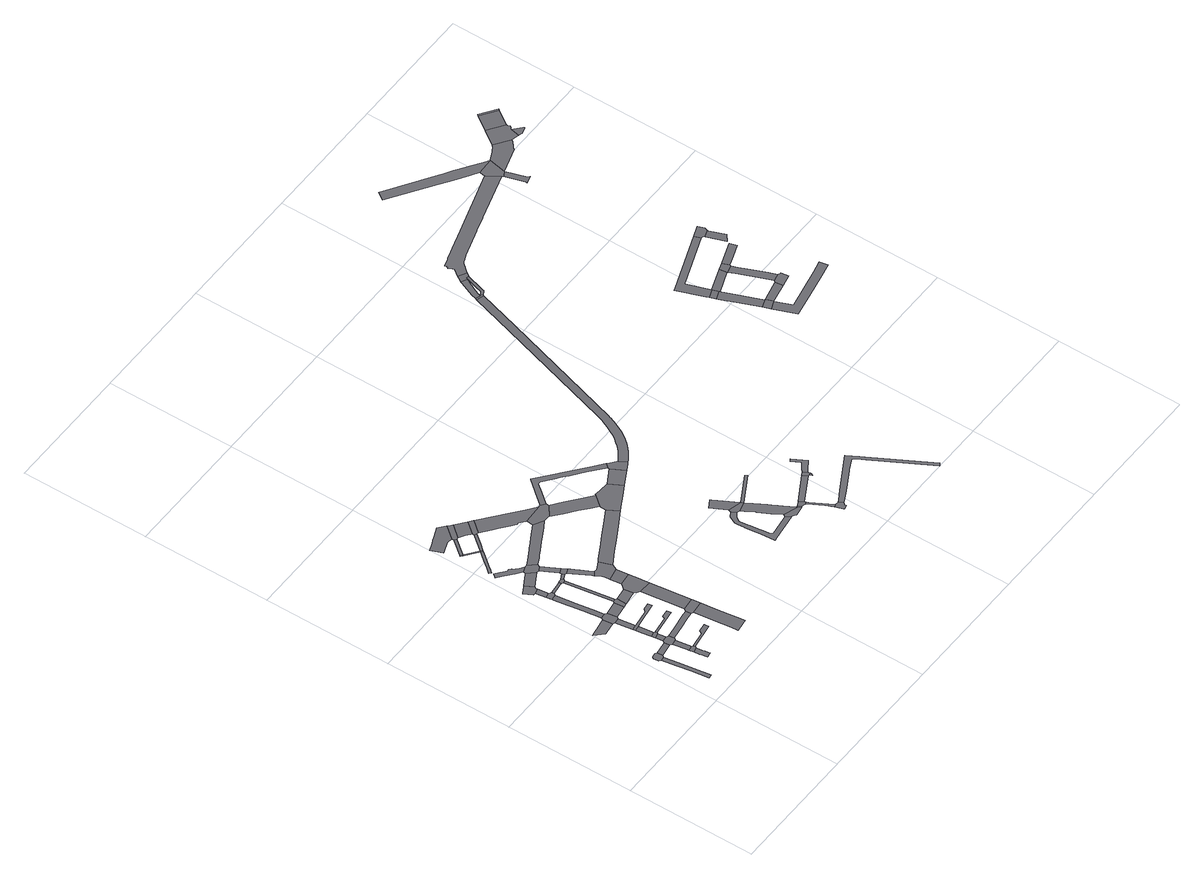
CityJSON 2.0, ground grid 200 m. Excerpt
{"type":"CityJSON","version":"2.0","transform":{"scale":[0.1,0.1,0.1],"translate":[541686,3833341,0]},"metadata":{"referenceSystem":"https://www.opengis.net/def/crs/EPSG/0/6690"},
"CityObjects":{
"road1":{"type":"Road","attributes":{"RoadStructureAttribute.sectionType":"1"},"geometry":[{"type":"MultiSurface","lod":"1","boundaries":[[[0,1,2,3,4,5,6,7,8]]]}]},
"road2":{"type":"Road","geometry":[{"type":"MultiSurface","lod":"1","boundaries":[[[9,10,11,12,13,14,15,3,2,16,17,18]]]}]},
"road3":{"type":"Road","attributes":{"RoadStructureAttribute.sectionType":"1"},"geometry":[{"type":"MultiSurface","lod":"1","boundaries":[[[19,18,17,20]]]}]},
"road4":{"type":"Road","attributes":{"RoadStructureAttribute.sectionType":"1"},"geometry":[{"type":"MultiSurface","lod":"1","boundaries":[[[21,22,23,24,25,26,27,28,29]]]}]},
"road5":{"type":"Road","attributes":{"RoadStructureAttribute.sectionType":"1"},"geometry":[{"type":"MultiSurface","lod":"1","boundaries":[[[30,31,32,33,34,35,36,37,38,39]]]}]},
"road6":{"type":"Road","geometry":[{"type":"MultiSurface","lod":"1","boundaries":[[[40,41,34,33,42,43]]]}]},
"road7":{"type":"Road","attributes":{"RoadStructureAttribute.sectionType":"1"},"geometry":[{"type":"MultiSurface","lod":"1","boundaries":[[[44,45,46,47,41,40]]]}]},
"road8":{"type":"Road","geometry":[{"type":"MultiSurface","lod":"1","boundaries":[[[48,49,19,20,50,46,45,51,52,53]]]}]},
"road9":{"type":"Road","attributes":{"RoadStructureAttribute.sectionType":"1"},"geometry":[{"type":"MultiSurface","lod":"1","boundaries":[[[54,55,56,57,49,48]]]}]},
"road10":{"type":"Road","geometry":[{"type":"MultiSurface","lod":"1","boundaries":[[[58,59,56,55,60,61]]]}]},
"road11":{"type":"Road","geometry":[{"type":"MultiSurface","lod":"1","boundaries":[[[62,63,64,65,66,67,59,58]]]}]},
"road12":{"type":"Road","attributes":{"RoadStructureAttribute.sectionType":"1"},"geometry":[{"type":"MultiSurface","lod":"1","boundaries":[[[68,69,70,71,72,73]]]}]},
"road13":{"type":"Road","geometry":[{"type":"MultiSurface","lod":"1","boundaries":[[[74,75,21,29,70,69,76,77]]]}]},
"road14":{"type":"Road","attributes":{"RoadStructureAttribute.sectionType":"1"},"geometry":[{"type":"MultiSurface","lod":"1","boundaries":[[[78,79,80,81,82,83,84,85,86,87,88,89,90,91,92,75,74]]]}]},
"road15":{"type":"Road","attributes":{"RoadStructureAttribute.sectionType":"1"},"geometry":[{"type":"MultiSurface","lod":"1","boundaries":[[[93,94,95,96,43,42]]]}]},
"road16":{"type":"Road","geometry":[{"type":"MultiSurface","lod":"1","boundaries":[[[97,98,99,100,101,102,103,104,105,106]]]}]},
"road17":{"type":"Road","geometry":[{"type":"MultiSurface","lod":"1","boundaries":[[[107,108,109,110,111,83,82,112,113,114,115]]]}]},
"road18":{"type":"Road","attributes":{"RoadStructureAttribute.sectionType":"1"},"geometry":[{"type":"MultiSurface","lod":"1","boundaries":[[[104,103,109,108]]]}]},
"road19":{"type":"Road","attributes":{"RoadStructureAttribute.sectionType":"1"},"geometry":[{"type":"MultiSurface","lod":"1","boundaries":[[[116,117,118,119,120,121,73,72,64,63]]]}]},
"road20":{"type":"Road","attributes":{"RoadStructureAttribute.sectionType":"1"},"geometry":[{"type":"MultiSurface","lod":"1","boundaries":[[[122,123,124,125,61,60]]]}]},
"road21":{"type":"Road","attributes":{"RoadStructureAttribute.sectionType":"1"},"geometry":[{"type":"MultiSurface","lod":"1","boundaries":[[[126,127,77,76,128]]]}]},
"road22":{"type":"Road","attributes":{"RoadStructureAttribute.sectionType":"1"},"geometry":[{"type":"MultiSurface","lod":"1","boundaries":[[[129,130,131,53,52,132,133,134]]]}]},
"road23":{"type":"Road","attributes":{"RoadStructureAttribute.sectionType":"1"},"geometry":[{"type":"MultiSurface","lod":"1","boundaries":[[[135,136,115,114,137]]]}]},
"road24":{"type":"Road","geometry":[{"type":"MultiSurface","lod":"1","boundaries":[[[138,139,140,126,128,141,142,143]]]}]},
"road25":{"type":"Road","attributes":{"RoadStructureAttribute.sectionType":"1"},"geometry":[{"type":"MultiSurface","lod":"1","boundaries":[[[144,145,146,97,106,147,148]]]}]},
"road26":{"type":"Road","attributes":{"RoadStructureAttribute.sectionType":"1"},"geometry":[{"type":"MultiSurface","lod":"1","boundaries":[[[149,150,151,152,153,154,155,156,157,158,159,160,161,162,163,164,165,166]]]}]},
"road27":{"type":"Road","attributes":{"RoadStructureAttribute.sectionType":"1"},"geometry":[{"type":"MultiSurface","lod":"1","boundaries":[[[167,168,169,170,140,139]]]}]},
"road28":{"type":"Road","attributes":{"RoadStructureAttribute.sectionType":"1"},"geometry":[{"type":"MultiSurface","lod":"1","boundaries":[[[171,172,173,174,175,176,177,178,179,180,181,182,183,184]]]}]},
"road29":{"type":"Road","geometry":[{"type":"MultiSurface","lod":"1","boundaries":[[[185,186,187,135,137,188,169,168,189,190]]]}]},
"road30":{"type":"Road","geometry":[{"type":"MultiSurface","lod":"1","boundaries":[[[191,192,193,194]]]}]},
"road31":{"type":"Road","attributes":{"RoadStructureAttribute.sectionType":"1"},"geometry":[{"type":"MultiSurface","lod":"1","boundaries":[[[195,143,142,196,197]]]}]},
"road32":{"type":"Road","attributes":{"RoadStructureAttribute.sectionType":"1"},"geometry":[{"type":"MultiSurface","lod":"1","boundaries":[[[198,199,200,201,202,203,204,205,206,207]]]}]},
"road33":{"type":"Road","geometry":[{"type":"MultiSurface","lod":"1","boundaries":[[[166,165,144,148,208,209,210,211]]]}]},
"road34":{"type":"Road","attributes":{"RoadStructureAttribute.sectionType":"1"},"geometry":[{"type":"MultiSurface","lod":"1","boundaries":[[[212,185,190,213]]]}]},
"road35":{"type":"Road","attributes":{"RoadStructureAttribute.sectionType":"1"},"geometry":[{"type":"MultiSurface","lod":"1","boundaries":[[[194,193,171,214]]]}]},
"road36":{"type":"Road","geometry":[{"type":"MultiSurface","lod":"1","boundaries":[[[215,216,217,129,134,202,201]]]}]},
"road37":{"type":"Road","attributes":{"RoadStructureAttribute.sectionType":"1"},"geometry":[{"type":"MultiSurface","lod":"1","boundaries":[[[218,219,220,191,194,221,222,223,224]]]}]},
"road38":{"type":"Road","attributes":{"RoadStructureAttribute.sectionType":"1"},"geometry":[{"type":"MultiSurface","lod":"1","boundaries":[[[225,226,209,208,227,228]]]}]},
"road39":{"type":"Road","geometry":[{"type":"MultiSurface","lod":"1","boundaries":[[[214,171,184,229]]]}]},
"road40":{"type":"Road","geometry":[{"type":"MultiSurface","lod":"1","boundaries":[[[230,231,228,227,212,213,232,233]]]}]},
"road41":{"type":"Road","attributes":{"RoadStructureAttribute.sectionType":"1"},"geometry":[{"type":"MultiSurface","lod":"1","boundaries":[[[234,235,236,237,238,239,240,241,242,243,244,245,246]]]}]},
"road42":{"type":"Road","attributes":{"RoadStructureAttribute.sectionType":"1"},"geometry":[{"type":"MultiSurface","lod":"1","boundaries":[[[247,248,249,217,216,250,251,252]]]}]},
"road43":{"type":"Road","attributes":{"RoadStructureAttribute.sectionType":"1"},"geometry":[{"type":"MultiSurface","lod":"1","boundaries":[[[253,254,255,256,257,258,233,232,259,260,261]]]}]},
"road44":{"type":"Road","geometry":[{"type":"MultiSurface","lod":"1","boundaries":[[[262,263,264,265,266,267,268,195,197,269,247,252]]]}]},
"road45":{"type":"Road","attributes":{"RoadStructureAttribute.sectionType":"1"},"geometry":[{"type":"MultiSurface","lod":"1","boundaries":[[[270,271,272,214,229,273,274]]]}]},
"road46":{"type":"Road","attributes":{"RoadStructureAttribute.sectionType":"1"},"geometry":[{"type":"MultiSurface","lod":"1","boundaries":[[[275,276,277,278,266,265]]]}]},
"road47":{"type":"Road","geometry":[{"type":"MultiSurface","lod":"1","boundaries":[[[279,280,261,260,281,282,283,277,276,284]]]}]},
"road48":{"type":"Road","geometry":[{"type":"MultiSurface","lod":"1","boundaries":[[[285,246,245,286,218,224,287,288]]]}]},
"road49":{"type":"Road","attributes":{"RoadStructureAttribute.sectionType":"1"},"geometry":[{"type":"MultiSurface","lod":"1","boundaries":[[[288,287,289,290,291,292]]]}]},
"road50":{"type":"Road","attributes":{"RoadStructureAttribute.sectionType":"1"},"geometry":[{"type":"MultiSurface","lod":"1","boundaries":[[[293,294,295,296,297,298,211,210,299,300,301,302,303,304,305,306,307,308,309,310]]]}]},
"road51":{"type":"Road","geometry":[{"type":"MultiSurface","lod":"1","boundaries":[[[292,291,311,270,274,312,313,314]]]}]},
"road52":{"type":"Road","attributes":{"RoadStructureAttribute.sectionType":"1"},"geometry":[{"type":"MultiSurface","lod":"1","boundaries":[[[315,316,317,314,313,318,319,320,321,322,323,324,325,326,327]]]}]},
"road53":{"type":"Road","attributes":{"RoadStructureAttribute.sectionType":"1"},"geometry":[{"type":"MultiSurface","lod":"1","boundaries":[[[328,329,330,331,332,279,284,333,334,335,336,337]]]}]},
"road54":{"type":"Road","geometry":[{"type":"MultiSurface","lod":"1","boundaries":[[[338,327,326,339,293,310,340,341,342,343,344]]]}]},
"road55":{"type":"Road","geometry":[{"type":"MultiSurface","lod":"1","boundaries":[[[345,346,347,343,342,348,349,350,351,352]]]}]},
"road56":{"type":"Road","geometry":[{"type":"MultiSurface","lod":"1","boundaries":[[[353,354,355,356,357,358,352,351,328,337,359,360,361,362,363]]]}]},
"road57":{"type":"Road","attributes":{"RoadStructureAttribute.sectionType":"1"},"geometry":[{"type":"MultiSurface","lod":"1","boundaries":[[[364,365,366,367,368,369,370,338,344,371,372,373,374,375,376,377,378,379,380,381,382,383,384]]]}]},
"road58":{"type":"Road","attributes":{"RoadStructureAttribute.sectionType":"1"},"geometry":[{"type":"MultiSurface","lod":"1","boundaries":[[[385,386,387,388,389,390,391,392,393,394,395,396,397,398,399,400,401,402,403,404,405,406,407,408,409,410,411]]]}]},
"road59":{"type":"Road","attributes":{"RoadStructureAttribute.sectionType":"1"},"geometry":[{"type":"MultiSurface","lod":"1","boundaries":[[[412,413,414,415,416,417,418]]]}]},
"road60":{"type":"Road","geometry":[{"type":"MultiSurface","lod":"1","boundaries":[[[417,385,411,419,420,418]]]}]},
"road61":{"type":"Road","geometry":[{"type":"MultiSurface","lod":"1","boundaries":[[[421,363,362,422]]]}]},
"road62":{"type":"Road","attributes":{"RoadStructureAttribute.sectionType":"1"},"geometry":[{"type":"MultiSurface","lod":"1","boundaries":[[[423,424,425,426,427,428,429,430,431,432,420,419,433,434,435,436,437,438,439,440]]]}]},
"road63":{"type":"Road","geometry":[{"type":"MultiSurface","lod":"1","boundaries":[[[439,397,396,441,442,443,440]]]}]},
"road64":{"type":"Road","geometry":[{"type":"MultiSurface","lod":"1","boundaries":[[[444,445,384,383,421,422,446,447,448]]]}]},
"road65":{"type":"Road","geometry":[{"type":"MultiSurface","lod":"1","boundaries":[[[449,450,451,440,443,452,453,454]]]}]},
"road66":{"type":"Road","geometry":[{"type":"MultiSurface","lod":"1","boundaries":[[[455,456,449,454,457,458,459,460]]]}]},
"road67":{"type":"Road","attributes":{"RoadStructureAttribute.sectionType":"1"},"geometry":[{"type":"MultiSurface","lod":"1","boundaries":[[[461,462,418,420]]]}]},
"road68":{"type":"Road","attributes":{"RoadStructureAttribute.sectionType":"1"},"geometry":[{"type":"MultiSurface","lod":"1","boundaries":[[[463,459,458,464,465,466,467,468,469]]]}]},
"road69":{"type":"Road","geometry":[{"type":"MultiSurface","lod":"1","boundaries":[[[470,469,468,471,472,473,474,475,476,477,478]]]}]},
"road70":{"type":"Road","attributes":{"RoadStructureAttribute.sectionType":"1"},"geometry":[{"type":"MultiSurface","lod":"1","boundaries":[[[479,455,460,480]]]}]},
"road71":{"type":"Road","attributes":{"RoadStructureAttribute.sectionType":"1"},"geometry":[{"type":"MultiSurface","lod":"1","boundaries":[[[481,479,480,482,483,484,485]]]}]},
"road72":{"type":"Road","geometry":[{"type":"MultiSurface","lod":"1","boundaries":[[[486,487,488,483,482]]]}]},
"road73":{"type":"Road","attributes":{"RoadStructureAttribute.sectionType":"1"},"geometry":[{"type":"MultiSurface","lod":"1","boundaries":[[[489,490,491,492,493,494,495,496,497,481,485]]]}]},
"road74":{"type":"Road","attributes":{"RoadStructureAttribute.sectionType":"1"},"geometry":[{"type":"MultiSurface","lod":"1","boundaries":[[[498,499,500,501,502,478,477,503,504,505,506,507,508,509,510,511,512]]]}]},
"road75":{"type":"Road","attributes":{"RoadStructureAttribute.sectionType":"7"},"geometry":[{"type":"MultiSurface","lod":"1","boundaries":[[[513,514,515,516,517,518,519,520,521,522,523,524,525,526,527,528,529,530,448,447,531,532,533,534,535,536,537,538,539,540,541,542,543,544,545,546,547,548,549,550,551,552,553,554,555]]]}]},
"road76":{"type":"Road","geometry":[{"type":"MultiSurface","lod":"1","boundaries":[[[556,513,555,557,558,559,560,561,562,563,564]]]}]},
"road77":{"type":"Road","attributes":{"RoadStructureAttribute.sectionType":"7"},"geometry":[{"type":"MultiSurface","lod":"1","boundaries":[[[565,566,567,568,569,556,564,570,571,572,573,574,575,576,577,578]]]}]},
"road78":{"type":"Road","geometry":[{"type":"MultiSurface","lod":"1","boundaries":[[[579,580,581,582,583,584,585,586,587,588,561,560,589,590,591,592,593,594,595,596,597,598,599]]]}]},
"road79":{"type":"Road","geometry":[{"type":"MultiSurface","lod":"1","boundaries":[[[600,601,602,565,578,579,599,603]]]}]},
"road80":{"type":"Road","geometry":[{"type":"MultiSurface","lod":"1","boundaries":[[[604,605,606,607]]]}]},
"road81":{"type":"Road","attributes":{"RoadStructureAttribute.sectionType":"1"},"geometry":[{"type":"MultiSurface","lod":"1","boundaries":[[[608,607,606,609,610,611,612]]]}]},
"road82":{"type":"Road","geometry":[{"type":"MultiSurface","lod":"1","boundaries":[[[613,614,612,611,615,616,617]]]}]},
"road83":{"type":"Road","geometry":[{"type":"MultiSurface","lod":"1","boundaries":[[[618,619,620,621,622,623,624,625,626,627,628,629,630,631,632,633,634,635,636,637,638,639,640,641,642,643,600,603,644,645,646,647,648,649,650,651,652,653,654,655,656,657,658,659]]]}]},
"road84":{"type":"Road","attributes":{"RoadStructureAttribute.sectionType":"1"},"geometry":[{"type":"MultiSurface","lod":"1","boundaries":[[[660,661,662,604,607,663,664,665,666]]]}]},
"road85":{"type":"Road","attributes":{"RoadStructureAttribute.sectionType":"1"},"geometry":[{"type":"MultiSurface","lod":"1","boundaries":[[[667,668,669,670,617,616,671,672,673,674]]]}]},
"road86":{"type":"Road","attributes":{"RoadStructureAttribute.sectionType":"1"},"geometry":[{"type":"MultiSurface","lod":"1","boundaries":[[[675,676,677,678,679,605,604,680,681,682,683,684,685]]]}]},
"road87":{"type":"Road","attributes":{"RoadStructureAttribute.sectionType":"1"},"geometry":[{"type":"MultiSurface","lod":"1","boundaries":[[[686,687,688,616,615,689,690,691,692,693]]]}]},
"road88":{"type":"Road","geometry":[{"type":"MultiSurface","lod":"1","boundaries":[[[694,695,660,666,696,697,698]]]}]},
"road89":{"type":"Road","attributes":{"RoadStructureAttribute.sectionType":"1"},"geometry":[{"type":"MultiSurface","lod":"1","boundaries":[[[699,700,701,702,697,696,703,704,705,706]]]}]},
"road90":{"type":"Road","geometry":[{"type":"MultiSurface","lod":"1","boundaries":[[[707,708,706,705,709,710,667,674,711,712]]]}]},
"road91":{"type":"Road","attributes":{"RoadStructureAttribute.sectionType":"1"},"geometry":[{"type":"MultiSurface","lod":"1","boundaries":[[[713,714,715,694,698,716,717,718,719,720]]]}]},
"road92":{"type":"Road","attributes":{"RoadStructureAttribute.sectionType":"1"},"geometry":[{"type":"MultiSurface","lod":"1","boundaries":[[[721,722,723,724,725,726,727,728,729,730,731,732,733,734,735,736,737,738,739]]]}]},
"road93":{"type":"Road","geometry":[{"type":"MultiSurface","lod":"1","boundaries":[[[740,675,685,741,742,743,744,745,746,747,748]]]}]},
"road94":{"type":"Road","attributes":{"RoadStructureAttribute.sectionType":"1"},"geometry":[{"type":"MultiSurface","lod":"1","boundaries":[[[749,745,744,750,751,752,753,754,755,756]]]}]},
"road95":{"type":"Road","geometry":[{"type":"MultiSurface","lod":"1","boundaries":[[[739,738,757,618,659,758,759]]]}]},
"road96":{"type":"Road","attributes":{"RoadStructureAttribute.sectionType":"1"},"geometry":[{"type":"MultiSurface","lod":"1","boundaries":[[[760,761,762,763,759,758]]]}]},
"road97":{"type":"Road","attributes":{"RoadStructureAttribute.sectionType":"1"},"geometry":[{"type":"MultiSurface","lod":"1","boundaries":[[[764,765,766,767,768,739,759,769,770,771,772,773,774,775,776,777,778,779,780,781]]]}]},
"road98":{"type":"Road","geometry":[{"type":"MultiSurface","lod":"1","boundaries":[[[782,783,784,785,764,781,786,787,788,789,790,791,792,793,794,795,796,797]]]}]},
"road99":{"type":"Road","geometry":[{"type":"MultiSurface","lod":"1","boundaries":[[[798,799,800,801,802,803,788,787]]]}]},
"road100":{"type":"Road","attributes":{"RoadStructureAttribute.sectionType":"1"},"geometry":[{"type":"MultiSurface","lod":"1","boundaries":[[[804,805,782,797,806]]]}]},
"road101":{"type":"Road","geometry":[{"type":"MultiSurface","lod":"1","boundaries":[[[807,804,806,808]]]}]}
},
"vertices":[
[309,588,0],[275,821,0],[242,1035,0],[183,1026,0],[191,965,0],[217,800,0],[250,587,0],[291,312,0],[351,323,0],
[234,1162,0],[223,1170,0],[163,1159,0],[155,1150,0],[137,1126,0],[152,1048,0],[175,1031,0],[248,1043,0],[266,1066,0],[255,1146,0],
[464,1177,0],[476,1097,0],
[321,2092,0],[260,2083,0],[139,2064,0],[120,2061,0],[65,2052,0],[15,2045,0],[138,1912,0],[239,1928,0],[340,1944,0],
[662,591,0],[653,647,0],[651,663,0],[635,769,0],[557,752,0],[569,668,0],[574,635,0],[581,591,0],[587,551,0],[667,563,0],
[624,841,0],[546,824,0],[645,800,0],[640,828,0],
[588,1074,0],[586,1082,0],[507,1070,0],[542,852,0],
[566,1222,0],[487,1209,0],[496,1081,0],[596,1096,0],[610,1118,0],[598,1198,0],
[550,1321,0],[547,1344,0],[469,1326,0],[472,1303,0],
[537,1404,0],[459,1386,0],[560,1360,0],[553,1390,0],
[517,1539,0],[503,1631,0],[423,1619,0],[425,1609,0],[437,1532,0],[456,1408,0],
[456,1935,0],[457,1935,0],[377,1923,0],[395,1807,0],[416,1670,0],[495,1682,0],
[425,2135,0],[346,2124,0],[482,1965,0],[458,2113,0],
[424,2139,0],[422,2152,0],[405,2263,0],[359,2569,0],[313,2874,0],[233,2868,0],[238,2837,0],[268,2636,0],[278,2570,0],[313,2347,0],[321,2291,0],[324,2271,0],[328,2245,0],[344,2131,0],[345,2128,0],
[1051,860,0],[1041,931,0],[915,910,0],[891,866,0],
[213,3320,0],[130,3274,0],[120,3269,0],[84,3249,0],[157,3118,0],[174,3116,0],[194,3115,0],[273,3140,0],[271,3153,0],[286,3188,0],
[321,2952,0],[299,2968,0],[220,2955,0],[227,2911,0],[230,2892,0],[318,2881,0],[330,2896,0],[337,2905,0],[332,2944,0],
[519,1643,0],[921,1700,0],[911,1772,0],[811,1759,0],[773,1708,0],[511,1672,0],
[963,1420,0],[953,1487,0],[846,1473,0],[826,1430,0],
[663,2145,0],[548,2127,0],[680,1996,0],
[1098,1273,0],[1029,1263,0],[743,1220,0],[813,1148,0],[1013,1178,0],[1111,1193,0],
[537,2971,0],[501,2967,0],[541,2932,0],
[743,2158,0],[722,2174,0],[682,2168,0],[729,2003,0],[748,2006,0],[744,2156,0],
[410,3431,0],[391,3420,0],[274,3354,0],[401,3253,0],[516,3318,0],
[489,3511,0],[481,3519,0],[442,3551,0],[403,3583,0],[377,3605,0],[374,3634,0],[344,3660,0],[313,3656,0],[264,3696,0],[231,3723,0],[160,3782,0],[108,3720,0],[179,3662,0],[267,3591,0],[330,3540,0],[373,3504,0],[414,3472,0],[497,3505,0],
[666,2550,0],[610,2925,0],[569,2913,0],[590,2772,0],
[380,4151,0],[329,4087,0],[283,4030,0],[196,3923,0],[193,3919,0],[178,3900,0],[125,3834,0],[156,3809,0],[180,3839,0],[186,3847,0],[239,3913,0],[259,3937,0],[380,4088,0],[413,4128,0],
[599,2982,0],[592,2978,0],[570,2976,0],[543,2931,0],[622,2946,0],[625,2952,0],
[168,4343,0],[159,4331,0],[190,4306,0],[202,4320,0],
[942,2187,0],[916,2033,0],[964,2039,0],
[1412,599,0],[1391,776,0],[1365,974,0],[1338,1195,0],[1141,1171,0],[1149,1109,0],[1184,831,0],[1212,597,0],[1225,496,0],[1423,524,0],
[554,3313,0],[623,3352,0],[640,3388,0],[537,3502,0],
[685,3028,0],[704,2994,0],
[395,4169,0],
[1333,1235,0],[1321,1329,0],[1124,1305,0],
[355,4573,0],[343,4558,0],[175,4351,0],[206,4326,0],[375,4532,0],[378,4536,0],[385,4545,0],
[726,3161,0],[686,3233,0],[691,3061,0],[761,3100,0],
[425,4143,0],
[805,3020,0],[802,3025,0],[734,2985,0],[808,3014,0],
[396,4882,0],[310,4848,0],[255,4826,0],[182,4797,0],[135,4778,0],[8,4728,0],[81,4544,0],[255,4612,0],[269,4618,0],[289,4614,0],[345,4605,0],[347,4604,0],[503,4794,0],
[1040,1974,0],[1057,1849,0],[1091,1577,0],[1299,1508,0],[1271,1735,0],[1242,1967,0],
[970,2715,0],[912,2823,0],[884,2874,0],[849,2939,0],[826,2983,0],[817,2998,0],[900,2678,0],[913,2654,0],[980,2697,0],
[1213,2190,0],[1213,2196,0],[1211,2210,0],[1202,2287,0],[1004,2264,0],[957,2205,0],[943,2187,0],[1003,2005,0],
[586,4404,0],[470,4262,0],[459,4248,0],[501,4236,0],[618,4380,0],
[1188,2403,0],[1178,2476,0],[984,2441,0],[985,2426,0],
[1147,2756,0],[1020,2685,0],[965,2558,0],[970,2549,0],[976,2505,0],[1219,2567,0],
[523,4778,0],[348,4603,0],[415,4552,0],[570,4740,0],
[506,4496,0],[569,4446,0],[583,4435,0],[727,4611,0],
[1190,3866,0],[1024,3773,0],[843,3671,0],[833,3665,0],[789,3640,0],[621,3547,0],[751,3449,0],[776,3463,0],[826,3490,0],[827,3491,0],[870,3515,0],[887,3524,0],[917,3540,0],[1012,3593,0],[1032,3604,0],[1040,3608,0],[1237,3718,0],[1339,3776,0],
[586,4405,0],[642,4382,0],[648,4382,0],[792,4558,0],
[1359,4097,0],[1195,4231,0],[824,4532,0],[802,4257,0],[867,4203,0],[1003,4094,0],[1022,4078,0],[1078,4040,0],[1107,4043,0],[1160,4000,0],[1193,3972,0],[1199,3967,0],[1500,3981,0],
[1979,3218,0],[1811,3125,0],[1567,2990,0],[1432,2915,0],[1194,2782,0],[1288,2607,0],[1431,2686,0],[1606,2783,0],[1830,2908,0],[2075,3046,0],
[1540,3985,0],[1195,3925,0],[1403,3773,0],[1415,3772,0],[1441,3771,0],[1605,3894,0],[1601,3934,0],
[2058,3523,0],[1960,3603,0],[1768,3761,0],[1591,3647,0],[1756,3511,0],[1882,3407,0],[1989,3320,0],[2112,3479,0],
[2336,3475,0],[2268,3477,0],[2222,3482,0],[2172,3488,0],[2131,3495,0],[2131,3464,0],[2135,3080,0],[2231,3130,0],[2319,3178,0],[2488,3271,0],[2376,3476,0],
[2643,3721,0],[2526,3817,0],[2174,4106,0],[2125,4146,0],[1851,4366,0],[1846,4360,0],[1633,4100,0],[1612,3947,0],[1738,4101,0],[1844,4231,0],[1888,4233,0],[2046,4104,0],[2126,4040,0],[2130,4036,0],[2201,3978,0],[2390,3825,0],[2475,3755,0],[2500,3735,0],[2593,3659,0],[2619,3639,0],[2669,3700,0],
[2926,1822,0],[2843,1770,0],[2789,1661,0],[2788,1612,0],[2799,1503,0],[2800,1492,0],[2812,1379,0],[2824,1259,0],[2845,1032,0],[2891,1038,0],[3311,1096,0],[3327,1098,0],[3272,1172,0],[3244,1168,0],[2947,1126,0],[2931,1136,0],[2930,1137,0],[2914,1148,0],[2913,1163,0],[2891,1294,0],[2890,1303,0],[2867,1465,0],[2866,1472,0],[2845,1624,0],[2864,1663,0],[2892,1704,0],[2964,1748,0],
[3135,1818,0],[2947,2156,0],[2936,2176,0],[2873,2142,0],[2810,2107,0],[2935,1861,0],[3139,1810,0],
[3004,1728,0],[3158,1776,0],
[2616,3610,0],[2730,3402,0],
[3502,1152,0],[3415,1314,0],[3384,1371,0],[3367,1402,0],[3316,1495,0],[3293,1533,0],[3267,1577,0],[3264,1582,0],[3219,1666,0],[3201,1699,0],[3039,1672,0],[3115,1541,0],[3120,1531,0],[3122,1528,0],[3211,1355,0],[3253,1282,0],[3293,1211,0],[3511,1136,0],
[3361,1085,0],[3385,1063,0],[3539,1087,0],
[2789,3603,0],[2715,3662,0],[2828,3456,0],[2866,3477,0],[2797,3592,0],
[3528,1148,0],[3521,1142,0],[3512,1137,0],[3542,1087,0],[3554,1095,0],[3555,1094,0],
[3600,1187,0],[3529,1147,0],[3594,1090,0],[3612,1081,0],[3649,1101,0],[3642,1113,0],
[3594,2019,0],[3575,2053,0],
[3667,1066,0],[3630,1063,0],[3752,845,0],[3772,807,0],[3788,772,0],[3803,730,0],[3843,747,0],
[3885,737,0],[3824,670,0],[3847,608,0],[3851,596,0],[3912,619,0],[3911,639,0],[3919,656,0],[3938,674,0],[3906,746,0],
[4018,1423,0],[4060,1349,0],
[4073,1454,0],[4081,1344,0],[4115,1353,0],[4112,1365,0],[4114,1381,0],
[4091,1325,0],[4099,1304,0],[4119,1336,0],
[4124,1396,0],[4139,1413,0],[4287,1504,0],[4172,1720,0],[4133,1699,0],[4205,1566,0],[4190,1549,0],[4098,1480,0],[4088,1463,0],
[4781,923,0],[4744,991,0],[4650,1162,0],[4091,847,0],[3940,761,0],[3963,687,0],[4132,773,0],[4181,800,0],[4451,946,0],[4468,957,0],[4650,1050,0],[4716,930,0],[4748,873,0],[5225,4,0],[5274,32,0],
[4097,6838,0],[3886,6153,0],[3313,4289,0],[3279,4193,0],[3268,4168,0],[3245,4116,0],[3225,4069,0],[3199,4017,0],[3167,3962,0],[3138,3916,0],[3101,3864,0],[3062,3814,0],[3019,3763,0],[2975,3721,0],[2949,3697,0],[2900,3659,0],[2859,3631,0],[2798,3593,0],[2879,3484,0],[2922,3510,0],[2953,3530,0],[2991,3558,0],[3025,3586,0],[3066,3623,0],[3105,3660,0],[3129,3685,0],[3160,3720,0],[3193,3760,0],[3219,3797,0],[3241,3830,0],[3260,3860,0],[3278,3892,0],[3299,3932,0],[3318,3971,0],[3334,4007,0],[3350,4045,0],[3364,4080,0],[3377,4117,0],[3380,4125,0],[3386,4141,0],[3391,4156,0],[4005,6154,0],[4205,6805,0],
[4104,6862,0],[4208,6810,0],[4210,6813,0],[4214,6816,0],[4218,6819,0],[4194,6849,0],[4191,6847,0],[4185,6842,0],[4181,6839,0],
[4237,7202,0],[4226,7181,0],[4199,7123,0],[4150,6999,0],[4130,6945,0],[4196,6885,0],[4221,6947,0],[4235,6979,0],[4253,7018,0],[4268,7047,0],[4279,7070,0],[4292,7095,0],[4313,7133,0],[4326,7155,0],
[4340,7179,0],[4332,7152,0],[4326,7133,0],[4278,6976,0],[4250,6885,0],[4246,6880,0],[4243,6877,0],[4237,6872,0],[4226,6867,0],[4197,6851,0],[4267,6847,0],[4269,6848,0],[4274,6852,0],[4278,6856,0],[4283,6862,0],[4287,6870,0],[4289,6877,0],[4290,6880,0],[4316,6965,0],[4369,7141,0],[4378,7170,0],
[4294,7296,0],[4248,7225,0],[4239,7206,0],[4417,7228,0],
[6071,4353,0],[5939,4304,0],[5971,4217,0],[6102,4265,0],
[6155,4124,0],[5995,4152,0],[6078,3949,0],[6207,3620,0],[6336,3670,0],
[6344,3671,0],[6344,3672,0],[6250,3509,0],[6382,3561,0],[6346,3671,0],
[5993,8047,0],[4986,7746,0],[4668,7646,0],[4609,7629,0],[4592,7624,0],[4582,7621,0],[4480,7590,0],[4467,7586,0],[4409,7568,0],[4358,7553,0],[4351,7550,0],[4354,7542,0],[4358,7534,0],[4364,7519,0],[4358,7516,0],[4351,7513,0],[4353,7509,0],[4358,7498,0],[4346,7493,0],[4336,7488,0],[4344,7474,0],[4368,7430,0],[4379,7409,0],[4382,7405,0],[4373,7396,0],[4334,7351,0],[4440,7258,0],[4460,7282,0],[4481,7307,0],[4502,7329,0],[4512,7340,0],[4540,7366,0],[4554,7378,0],[4577,7388,0],[4661,7424,0],[4668,7427,0],[4670,7427,0],[5116,7562,0],[5124,7565,0],[5358,7636,0],[5365,7636,0],[6121,7861,0],
[6432,4490,0],[6076,4362,0],[6078,4357,0],[6109,4269,0],[6115,4253,0],[6435,4368,0],[6452,4374,0],
[6672,3738,0],[6662,3736,0],[6376,3677,0],[6352,3672,0],[6387,3562,0],[6401,3564,0],[6415,3566,0],[6687,3620,0],
[6720,5118,0],[5937,4828,0],[5911,4818,0],[5769,4767,0],[5924,4345,0],[6048,4412,0],[6055,4415,0],[5950,4708,0],[5955,4723,0],[5973,4729,0],[6757,5018,0],
[7130,3429,0],[6484,3300,0],[6383,3559,0],[6386,3160,0],[6732,3223,0],[7132,3299,0],[7344,3340,0],[7320,3468,0],
[6542,4529,0],[6495,4512,0],[6453,4372,0],[6571,4403,0],[6580,4422,0],
[6790,3863,0],[6768,3924,0],[6640,4230,0],[6609,4308,0],[6495,4267,0],[6671,3833,0],[6697,3768,0],[6814,3797,0],
[6853,3775,0],[6835,3785,0],[6686,3754,0],[6674,3739,0],[6875,3657,0],[6855,3774,0],
[6892,4654,0],[6890,4654,0],[6561,4536,0],[6585,4424,0],[6599,4429,0],[6734,4477,0],[6736,4475,0],[6927,4545,0],
[6266,8155,0],[6243,8171,0],[6229,8180,0],[6051,8301,0],[5884,8415,0],[5833,8449,0],[5704,8534,0],[5660,8564,0],[5656,8559,0],[4927,9047,0],[4925,9048,0],[4884,8983,0],[4844,8917,0],[5505,8475,0],[5644,8382,0],[5728,8326,0],[5888,8219,0],[6005,8141,0],[6269,8153,0],
[6901,5184,0],[6768,5015,0],[6799,5006,0],[6800,5006,0],[6805,4994,0],[6915,5033,0],[6916,5036,0],[6932,5077,0],[6936,5088,0],
[6921,5016,0],[6810,4978,0],[6897,4733,0],[6898,4731,0],[6900,4732,0],[6903,4723,0],[6913,4697,0],[7007,4775,0],
[5999,8090,0],[6139,7839,0],[6214,7888,0],
[6227,7542,0],[6223,7512,0],[6342,7549,0],[6309,7571,0],
[6510,8295,0],[6500,8281,0],[6495,8274,0],[6493,8272,0],[6413,8222,0],[6616,8007,0],[6616,8011,0],[6617,8015,0],[6619,8017,0],[6622,8020,0],[6629,8025,0],[6645,8037,0],[6663,8052,0],[6681,8067,0],[6699,8085,0],[6721,8107,0],[6734,8120,0],[6743,8131,0],
[6675,8527,0],[6667,8516,0],[6625,8456,0],[6594,8413,0],[6805,8118,0],[6860,8106,0],[6893,8251,0],[6894,8258,0],[6899,8263,0],[6907,8264,0],[6915,8262,0],[6937,8293,0],[6927,8308,0],[6920,8325,0],[6919,8343,0],[6920,8354,0],
[6877,8102,0],[6914,8093,0],[6916,8087,0],[7022,8116,0],[7020,8128,0],[7015,8141,0],
[6834,8752,0],[6686,8544,0],[7079,8578,0],
[6851,8776,0],[7096,8602,0]
]}
